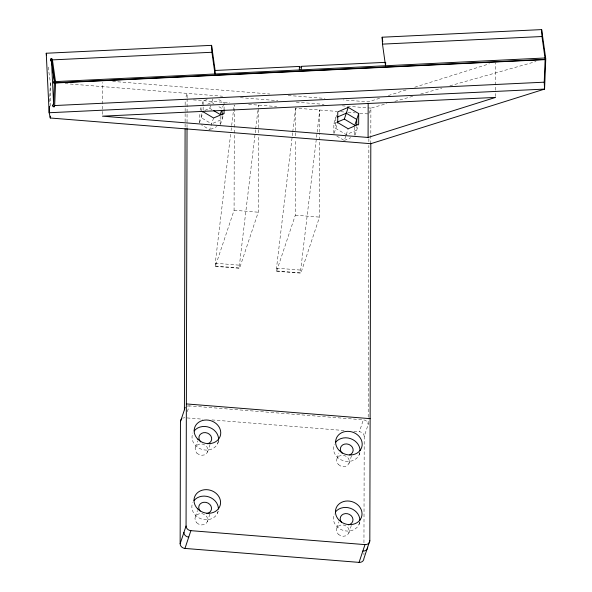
<?xml version="1.0" encoding="UTF-8"?>
<svg xmlns="http://www.w3.org/2000/svg" width="592" height="592" viewBox="0 0 592 592"><rect width="100%" height="100%" fill="white"/><g stroke="black" fill="none" stroke-linecap="round" stroke-linejoin="round"><path stroke-width="0.44" stroke-dasharray="2.96 2.22" d="M50.298 106.146L50.35 82.421L48.041 66.008M102.46 114.345L102.542 82.414M185.104 126.977L185.155 105.716M185.155 104.791L185.17 99.249M187.035 127.591L187.109 98.931M187.109 98.006L187.124 93.388L185.451 98.413M199.23 122.633L199.252 112.82M203.13 110.016L203.152 101.091L207.992 99.005M220.172 124.313L220.187 116.284M222.126 115.773L222.118 119.34L212.439 123.506M224.079 109.912L224.094 102.771L218.115 99.234M230.628 134.288L215.244 263.24L215.318 266.37L234.077 210.271L234.277 128.116M234.277 127.191L234.328 105.036M215.318 266.37L239.545 268.287L258.253 212.21L258.438 136.515M258.445 132.823L258.512 107.899M258.512 106.974L258.519 105.132L258.297 106.96M292.648 132.793L276.501 268.154L276.568 271.277L295.327 215.185L295.519 139.483M295.526 135.79L295.593 108.099L337.07 111.422M276.568 271.277L300.854 273.141L319.51 217.116L319.717 133.119M319.717 132.194L319.776 110.038L300.684 270.093L300.751 273.215M336.641 115.233L333.858 123.61L333.829 134.317L337.729 122.588M335.805 117.741L335.782 128.449L346.239 134.643L356.717 130.129L356.732 126.562M354.771 135.102L354.793 127.073M363.925 554.785L363.932 552.935M363.954 542.768L364.213 436.415L368.172 424.516L368.194 418.041M368.194 417.123L368.86 145.403M368.868 141.703L368.883 138.01M370.799 143.701L370.888 108.114L386.865 103.607M495.541 96.503L495.556 91.027M495.556 90.117L495.622 62.745M49.595 101.713L50.35 82.421M255.574 129.826L239.427 265.179L239.494 268.302M231.065 130.625L233.352 111.422M233.463 110.504L234.121 105.021M255.677 128.908L257.86 110.615M292.759 131.883L295.593 108.099M200.089 110.304L201.206 106.952L201.176 117.66L211.633 123.854M202.042 104.444L203.152 101.091M199.504 122.685L203.13 111.799M204.899 110.386L209.738 108.299L211.129 104.118M207.651 104.177L211.684 102.438L213.357 97.414M213.586 117.993L209.686 129.722L201.465 124.853M223.539 104.444L222.141 108.632L217.664 105.975M220.446 124.364L224.065 113.479M187.324 411.699L189.255 405.89L363.347 419.839A4.899 4.233 18.4 0 1 368.172 424.516M195.589 447.027L197.617 440.936M207.496 452.162L210.101 444.326M217.656 443.608L218.463 441.188M195.419 516.675L197.447 510.578M207.326 521.804L209.931 513.974M217.486 513.249L218.026 511.636M336.818 136.086L344.285 140.504L345.957 135.479M346.239 134.643L348.185 128.782M355.045 135.154L358.671 124.268M369.216 113.139L370.888 108.114L342.339 105.827M337.04 458.363L338.779 453.146M364.213 436.415A4.899 4.233 18.4 0 0 359.388 431.746L363.347 419.839M348.947 463.499L351.552 455.662M359.115 454.945L359.921 452.525M336.87 528.012L338.898 521.922M348.777 533.148L351.382 525.311M358.944 524.586L360.017 521.367M210.493 129.374L216.938 126.592M333.858 123.61L337.077 122.218M344.285 140.504L350.738 137.729M379.598 98.287L368.172 101.876L343.353 99.893M388.389 95.527L407.725 89.451M414.755 87.239L489.473 63.766M394.857 101.358L413.497 96.096M420.601 94.091L441.906 88.082M449.89 85.833L535.997 61.538M112.658 81.4L269.826 93.995M288.208 95.467L324.971 98.42M65.09 83.605L222.592 96.23M240.411 97.658L277.863 100.662M296.281 102.135L324.031 104.362M193.362 99.907L229.785 102.823M248.662 104.34L276.605 106.575M340.711 111.718L347.09 112.228M348 112.302L355.281 112.887M359.832 113.25L368.942 113.982M234.077 210.271L258.253 212.21M295.327 215.185L319.51 217.116M215.244 263.24L239.427 265.179M276.501 268.154L300.684 270.093M215.51 266.067L239.693 268.006M276.767 270.981L300.951 272.919M187.139 417.937L202.797 419.195M212.01 419.928L345.573 430.636M353.861 431.302L359.388 431.746M211.684 102.438L213.927 103.77M209.738 108.299L211.98 109.631M182.647 418.278A4.899 4.233 18.4 0 1 184.859 417.774M187.028 406.186A4.899 4.233 18.4 0 1 189.255 405.89M218.374 441.469A13.468 11.633 18.4 0 1 201.606 449.306A13.468 11.633 18.4 0 1 192.948 432.952M218.204 511.118A13.468 11.633 18.4 0 1 201.428 518.947A13.468 11.633 18.4 0 1 192.777 502.601M359.832 452.806A13.468 11.633 18.4 0 1 343.057 460.643A13.468 11.633 18.4 0 1 334.406 444.289M359.662 522.455A13.468 11.633 18.4 0 1 342.886 530.291A13.468 11.633 18.4 0 1 334.236 513.937M196.921 453.169A6.49 5.602 18.4 0 0 207.696 451.652A6.49 5.602 18.4 0 0 200 443.963A6.49 5.602 18.4 0 0 196.921 453.169M338.21 534.154A6.49 5.602 18.4 0 0 348.977 532.63A6.49 5.602 18.4 0 0 341.281 524.949A6.49 5.602 18.4 0 0 338.21 534.154M338.38 464.505A6.49 5.602 18.4 0 0 349.154 462.988A6.49 5.602 18.4 0 0 341.458 455.3A6.49 5.602 18.4 0 0 338.38 464.505M196.751 522.817A6.49 5.602 18.4 0 0 207.526 521.293A6.49 5.602 18.4 0 0 199.83 513.612A6.49 5.602 18.4 0 0 196.751 522.817"/><path stroke-width="0.89" d="M385.688 62.323L385.547 65.845L382.484 44.126L382.143 37.215L541.65 29.6L545.765 58.786L544.566 89.096L370.799 143.701L50.268 118.008L50.268 116.18M370.807 143.242L369.822 540.725L363.917 558.485A4.899 4.233 18.4 0 1 359.07 562.385L184.97 548.429A4.899 4.233 18.4 0 1 180.146 543.759L180.449 421.682L184.408 409.782A4.899 4.233 18.4 0 1 185.2 407.503M184.408 409.782L185.096 128.827M180.146 543.759L186.058 525.992L187.035 128.516M222.126 114.878L222.141 110.415M224.079 109.912L224.065 113.479L213.586 117.993L203.13 111.799M356.732 124.779L356.747 119.421L346.29 113.227L337.418 117.046M358.693 113.56L358.671 124.268L348.185 128.782L337.729 122.588L337.758 111.881L348.237 107.367L358.693 113.56L354.793 125.282L344.337 119.088L337.077 122.218M368.083 137.462L495.541 97.414L102.46 116.173L368.083 137.462L368.165 103.704M53.761 83.198A0.977 0.681 2.3 0 0 55.382 83.265L55.315 81.341A0.977 0.703 -8 0 0 53.68 81.541M384.807 62.367L301.38 66.348L301.239 69.871L545.121 57.972L545.143 59.77M49.41 106.308L49.158 112.739L50.268 118.008M54.486 82.347L53.62 104.207L51.519 61.309L54.486 82.347L53.82 82.34A0.977 0.703 -8 0 1 53.635 82.14M54.257 106.767A1.465 1.458 78 0 0 54.634 105.887A1.931 1.924 78 0 0 54.664 105.539L55.552 82.984L545.114 59.622L544.226 82.184L544.566 89.096L49.158 112.739L46.235 53.243L211.588 45.347L215.125 70.463L214.985 73.985L211.929 52.266L211.588 45.347M211.929 52.266L52.429 59.881L55.485 81.6L299.293 69.967L299.434 66.437A0.977 0.681 2.3 0 0 301.372 66.519M221.586 110.304L220.194 114.493L213.468 110.512M184.97 548.429L190.883 530.661A4.899 4.233 18.4 0 1 186.058 525.992M344.337 119.088L348.237 107.367M359.07 562.385L364.983 544.618A4.899 4.233 18.4 0 0 369.822 540.725M54.227 106.775L53.287 106.826L52.718 105.635A0.977 0.681 2.3 0 0 54.656 105.716M382.484 44.126L541.983 36.519L545.047 58.238M215.125 70.463L299.434 66.437M55.441 82.762L545.247 59.392M54.664 105.539L544.226 82.184M186.354 403.922L370.126 418.648M190.883 530.661L364.983 544.618M299.411 69.664L299.892 69.826M382.143 37.215L382.78 41.699M51.319 58.549L54.494 81.111M46.235 53.243L46.494 55.063M541.65 29.6L541.983 36.519M50.601 59.94A1.251 1.251 78 0 1 51.275 58.46M51.785 58.615A1.184 1.177 78 0 1 52.288 59.644M50.475 59.97A0.977 0.703 -8 0 1 51.408 59.23M51.119 61.235A1.058 1.058 78 0 1 50.675 60.11M52.866 105.591A1.258 1.251 78 0 1 53.384 104.185M53.665 82.606A0.977 0.681 2.3 0 1 53.828 82.406M300.618 69.856A0.977 0.659 2 0 1 300.144 69.878M180.449 421.682A4.899 4.233 18.4 0 1 181.537 419.069M367.684 547.171A4.899 4.233 18.4 0 1 362.837 551.071M188.737 537.114A4.899 4.233 18.4 0 1 183.912 532.445M200.762 441.928A6.49 5.602 18.4 0 1 201.443 433.448A6.49 5.602 18.4 0 1 210.893 435.941A6.49 5.602 18.4 0 1 207.651 443.748M341.606 522.44A6.49 5.602 18.4 0 1 343.264 514.152A6.49 5.602 18.4 0 1 352.462 517.452A6.49 5.602 18.4 0 1 348.34 524.86M342.22 453.265A6.49 5.602 18.4 0 1 342.724 444.888A6.49 5.602 18.4 0 1 352.129 446.938A6.49 5.602 18.4 0 1 349.687 454.893M200.148 511.103A6.49 5.602 18.4 0 1 201.813 502.815A6.49 5.602 18.4 0 1 211.011 506.116A6.49 5.602 18.4 0 1 206.882 513.523M194.191 430.939A13.468 11.633 18.4 0 1 209.701 427.505A13.468 11.633 18.4 0 1 218.544 440.396M194.021 500.588A13.468 11.633 18.4 0 1 208.961 496.94A13.468 11.633 18.4 0 1 218.433 508.994M335.642 442.283A13.468 11.633 18.4 0 1 350.582 438.635A13.468 11.633 18.4 0 1 360.054 450.682M335.472 511.925A13.468 11.633 18.4 0 1 350.412 508.276A13.468 11.633 18.4 0 1 359.884 520.331M197.869 439.249A13.468 11.633 18.4 0 0 220.231 436.097A13.468 11.633 18.4 0 0 204.255 420.142A13.468 11.633 18.4 0 0 197.869 439.249M197.698 508.898A13.468 11.633 18.4 0 0 220.054 505.738A13.468 11.633 18.4 0 0 204.085 489.791A13.468 11.633 18.4 0 0 197.698 508.898M339.32 450.586A13.468 11.633 18.4 0 0 361.682 447.434A13.468 11.633 18.4 0 0 345.706 431.479A13.468 11.633 18.4 0 0 339.32 450.586M339.149 520.235A13.468 11.633 18.4 0 0 361.512 517.082A13.468 11.633 18.4 0 0 345.536 501.128A13.468 11.633 18.4 0 0 339.149 520.235"/></g></svg>
